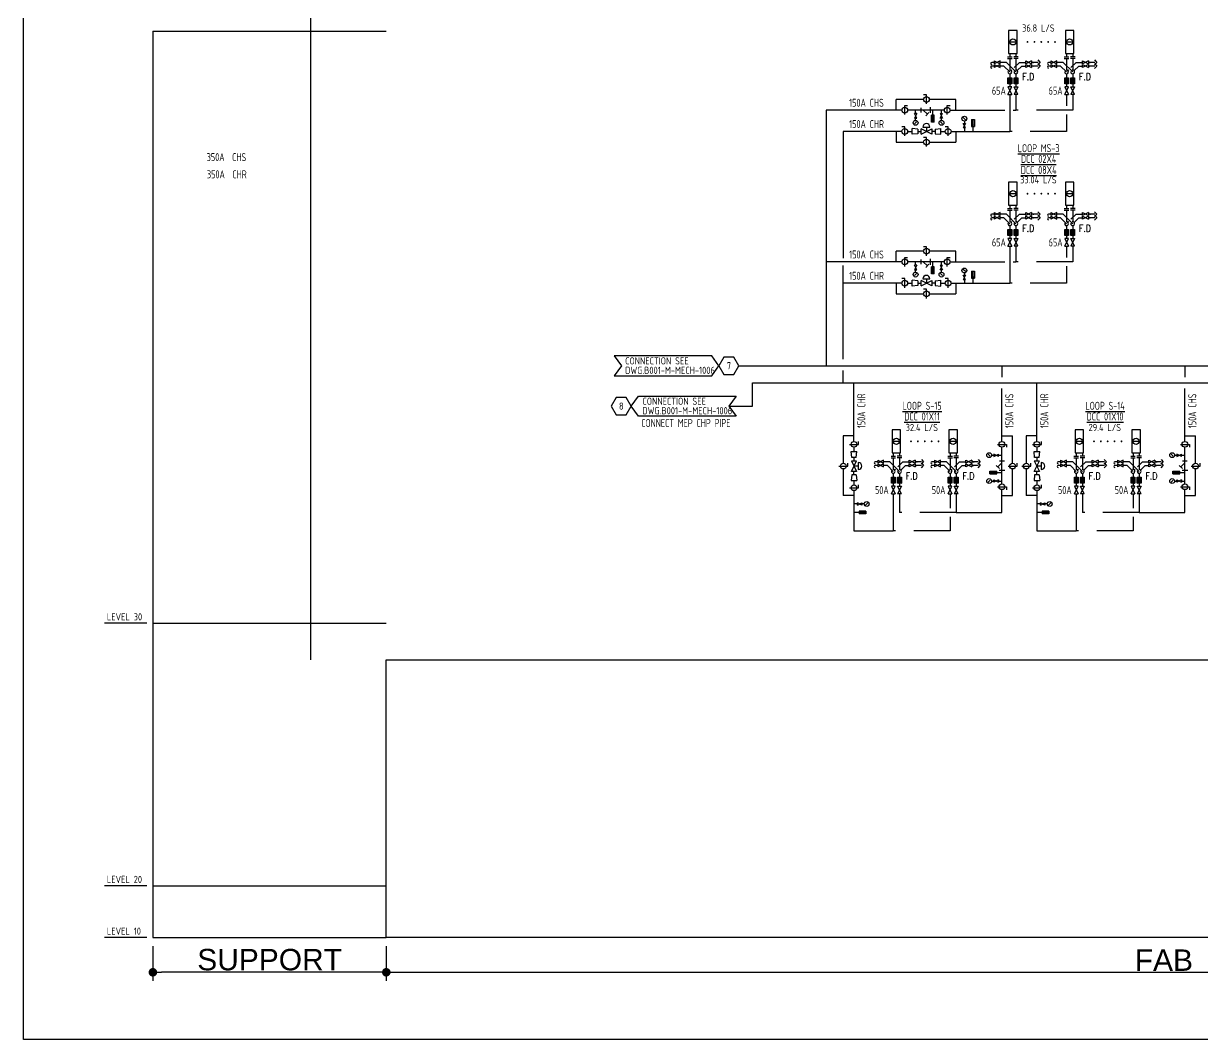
# Model space of a CAD drawing. Extents: x 38046 to 42076, y 84937 to 85507.
# Drawn here: x 41365.6 to 41778, y 84936.7 to 85292.1 of the extents above; entities that cross this region are included whole.
import ezdxf
from ezdxf.enums import TextEntityAlignment as Align

# ---------------------------------------------------------------- set-up
doc = ezdxf.new("R2010")
doc.units = 0
doc.header["$LTSCALE"] = 10
doc.linetypes.add('HIDDEN', pattern=[9.525, 6.35, -3.175])
doc.linetypes.add('HIDDEN2', pattern=[0.1875, 0.125, -0.0625])
for name, color, linetype in [('A-DETL-01', 1, 'Continuous'), ('M-CEQPM-DCC', 110, 'Continuous'), ('M-CEQPM-TEXT', 3, 'Continuous'), ('M-CPIPE-TEXT', 3, 'Continuous'), ('M-CPIPE-VAVE', 2, 'Continuous'), ('M-CWTR-PIPE', 130, 'Continuous'), ('M-HVAC-CMAH', 3, 'Continuous'), ('M-PIPE-CHWR20', 110, 'Continuous'), ('M-PIPE-CHWS12', 130, 'Continuous'), ('txt', 2, 'Continuous'), ('U-PCW-VALVE', 2, 'Continuous')]:
    doc.layers.add(name, color=color, linetype=linetype)
doc.styles.add('AA-TXT', font='isocp.shx', dxfattribs={"bigfont": 'chineset.shx'})
doc.styles.add('STDTEXT', font='simplex.shx', dxfattribs={"bigfont": 'china.shx'})
doc.dimstyles.new('10-dim', dxfattribs={"dimscale": 10, "dimtxt": 0.25, "dimasz": 0.1, "dimexe": 0.1, "dimexo": 0.1, "dimgap": 0.05, "dimtad": 1, "dimdec": 0, "dimlfac": 100, "dimdsep": 46, "dimtxsty": 'AA-TXT', "dimblk": 'DOT', "dimcen": 2, "dimclrd": 256, "dimclre": 256, "dimclrt": 256, "dimazin": 0, "dimtfac": 1, "dimtdec": 0, "dimtix": 1, "dimtmove": 2, "dimatfit": 3, "dimldrblk": 'CIR', "dimfxl": 1, "dimtvp": 1, "dimtolj": 1, "dimtzin": 0, "dimarcsym": 0})

# ---------------------------------------------------------------- blocks, each defined once
blk = doc.blocks.new('DIM3')
blk.add_solid([(40, -6.7), (40, 6.7), (0, 0)])
blk = doc.blocks.new('DCC PIPE')
at = {"layer": 'U-PCW-VALVE'}
h = blk.add_hatch(dxfattribs=at)
h.set_pattern_fill('ANSI37', color=256, scale=2.66144, angle=90, style=0)
h.set_pattern_definition([(135, (188.80367, -130.49455), (-0.2352403, -0.2352403), []), (225, (188.80367, -130.49455), (0.2352403, -0.2352403), [])])
h.paths.add_polyline_path([(-0.67, 3.67), (-0.67, 5.8), (0.67, 5.8), (0.67, 3.67)])
h = blk.add_hatch(dxfattribs=at)
h.set_pattern_fill('ANSI37', color=256, scale=2.66144, angle=90, style=0)
h.set_pattern_definition([(135, (190.9487, -130.49455), (-0.2352403, -0.2352403), []), (225, (190.9487, -130.49455), (0.2352403, -0.2352403), [])])
h.paths.add_polyline_path([(1.48, 3.67), (1.48, 5.8), (2.81, 5.8), (2.81, 3.67)])
h = blk.add_hatch(dxfattribs=at)
h.set_pattern_fill('ANSI37', color=256, scale=2.66144, angle=90, style=0)
h.set_pattern_definition([(135, (208.65864, -130.49455), (-0.2352403, -0.2352403), []), (225, (208.65864, -130.49455), (0.2352403, -0.2352403), [])])
h.paths.add_polyline_path([(19.19, 3.67), (19.19, 5.8), (20.52, 5.8), (20.52, 3.67)])
h = blk.add_hatch(dxfattribs=at)
h.set_pattern_fill('ANSI37', color=256, scale=2.66144, angle=90, style=0)
h.set_pattern_definition([(135, (210.80367, -130.49455), (-0.2352403, -0.2352403), []), (225, (210.80367, -130.49455), (0.2352403, -0.2352403), [])])
h.paths.add_polyline_path([(21.33, 3.67), (21.33, 5.8), (22.67, 5.8), (22.67, 3.67)])
at = {"layer": 'M-CEQPM-DCC'}
for p, q in [((-0.8, 13.17), (0.8, 13.17)), ((0, 14.35), (0, 13.17)), ((2.95, 13.17), (1.35, 13.17)), ((2.15, 14.35), (2.15, 13.17)), ((19.05, 13.17), (20.65, 13.17)), ((19.85, 14.35), (19.85, 13.17)), ((22.8, 13.17), (21.2, 13.17)), ((22, 14.35), (22, 13.17))]:
    blk.add_line(p, q, dxfattribs=at)
for points in [[(2.57, 14.35), (2.57, 22.35), (-0.43, 22.35), (-0.43, 14.35)], [(22.43, 14.35), (22.43, 22.35), (19.43, 22.35), (19.43, 14.35)]]:
    blk.add_lwpolyline(points, close=True, dxfattribs=at)
at = {"layer": 'M-CPIPE-VAVE'}
for p, q in [((-5.47, 11.18), (-6.35, 11.18)), ((-5.47, 9.92), (-6.35, 9.92)), ((-3.4, 11.7), (-5.47, 10.66)), ((-5.47, 11.7), (-3.4, 10.66)), ((-5.47, 11.7), (-5.47, 10.66)), ((-3.4, 10.44), (-5.47, 9.41)), ((-5.47, 10.44), (-3.4, 9.41)), ((-5.47, 10.44), (-5.47, 9.41)), ((-3.4, 10.66), (-3.4, 11.7)), ((-1.19, 11.18), (-3.4, 11.18)), ((-3.4, 9.41), (-3.4, 10.44)), ((-2.08, 9.92), (-3.4, 9.92)), ((0, 7.84), (-2.08, 9.92)), ((2.15, 7.84), (-1.19, 11.18)), ((0.47, 8.31), (0.74, 8.58)), ((1.53, 9.37), (3.34, 11.18)), ((2.62, 8.31), (4.23, 9.92)), ((3.34, 11.18), (5.55, 11.18)), ((4.23, 9.92), (5.55, 9.92)), ((5.55, 10.66), (5.55, 11.7)), ((7.62, 11.7), (5.55, 10.66)), ((5.55, 11.7), (7.62, 10.66)), ((5.55, 9.41), (5.55, 10.44)), ((7.62, 10.44), (5.55, 9.41)), ((5.55, 10.44), (7.62, 9.41)), ((7.62, 11.7), (7.62, 10.66)), ((9.89, 11.18), (7.62, 11.18)), ((7.62, 10.44), (7.62, 9.41)), ((9.89, 9.92), (7.62, 9.92)), ((9.81, 12.03), (10.58, 11.18)), ((9.81, 10.33), (10.58, 11.18)), ((9.81, 10.77), (10.58, 9.92)), ((9.81, 9.07), (10.58, 9.92)), ((14.38, 11.18), (13.5, 11.18)), ((14.38, 9.92), (13.5, 9.92)), ((16.45, 11.7), (14.38, 10.66)), ((14.38, 11.7), (16.45, 10.66)), ((14.38, 11.7), (14.38, 10.66)), ((16.45, 10.44), (14.38, 9.41)), ((14.38, 10.44), (16.45, 9.41)), ((14.38, 10.44), (14.38, 9.41)), ((16.45, 10.66), (16.45, 11.7)), ((18.66, 11.18), (16.45, 11.18)), ((16.45, 9.41), (16.45, 10.44)), ((17.77, 9.92), (16.45, 9.92)), ((19.85, 7.84), (17.77, 9.92)), ((22, 7.84), (18.66, 11.18)), ((20.33, 8.31), (20.59, 8.58)), ((21.38, 9.37), (23.19, 11.18)), ((22.47, 8.31), (24.08, 9.92)), ((23.19, 11.18), (25.4, 11.18)), ((24.08, 9.92), (25.4, 9.92)), ((25.4, 10.66), (25.4, 11.7)), ((27.47, 11.7), (25.4, 10.66)), ((25.4, 11.7), (27.47, 10.66)), ((25.4, 9.41), (25.4, 10.44)), ((27.47, 10.44), (25.4, 9.41)), ((25.4, 10.44), (27.47, 9.41)), ((27.47, 11.7), (27.47, 10.66)), ((29.74, 11.18), (27.47, 11.18)), ((27.47, 10.44), (27.47, 9.41)), ((29.74, 9.92), (27.47, 9.92)), ((29.67, 12.03), (30.44, 11.18)), ((29.67, 10.33), (30.44, 11.18)), ((29.67, 10.77), (30.44, 9.92)), ((29.67, 9.07), (30.44, 9.92))]:
    blk.add_line(p, q, dxfattribs=at)
for centre in [(-6.35, 10.83), (-6.35, 9.57), (13.5, 10.83), (13.5, 9.57)]:
    blk.add_arc(centre, 0.35, 90, 270, dxfattribs=at)
at = {"layer": 'M-CWTR-PIPE'}
for p, q in [((0, 12.53), (0, 8.51)), ((2.15, 12.53), (2.15, 8.51)), ((19.85, 12.53), (19.85, 8.51)), ((22, 12.53), (22, 8.51)), ((0, 7.18), (0, 5.8)), ((2.15, 7.18), (2.15, 5.8)), ((19.85, 7.18), (19.85, 5.8)), ((22, 7.18), (22, 5.8)), ((0, 3.67), (0, 2.67)), ((2.15, 3.67), (2.15, 2.67)), ((19.85, 3.67), (19.85, 2.67)), ((22, 3.67), (22, 2.67))]:
    blk.add_line(p, q, dxfattribs=at)
for centre in [(0, 7.84), (2.15, 7.84), (19.85, 7.84), (22, 7.84)]:
    blk.add_arc(centre, 0.667, 167.3219, 102.6781, dxfattribs=at)
at = {"layer": 'M-HVAC-CMAH'}
for p, q in [((0.18, 18.35), (1.96, 18.35)), ((20.04, 18.35), (21.82, 18.35))]:
    blk.add_line(p, q, dxfattribs=at)
at = {"layer": 'M-HVAC-CMAH', "const_width": 0.32}
for points in [[(6.36, 18.34, 1), (6.04, 18.34, 1)], [(8.76, 18.34, 1), (8.44, 18.34, 1)], [(11.16, 18.34, 1), (10.84, 18.34, 1)], [(13.56, 18.34, 1), (13.24, 18.34, 1)], [(15.96, 18.34, 1), (15.64, 18.34, 1)]]:
    blk.add_lwpolyline(points, format="xyb", close=True, dxfattribs=at)
at = {"layer": 'M-HVAC-CMAH'}
for centre in [(1.07, 18.35), (20.93, 18.35)]:
    blk.add_circle(centre, 1.07, dxfattribs=at)
at = {"layer": 'U-PCW-VALVE'}
for p, q in [((-0.8, 12.53), (0.8, 12.53)), ((2.95, 12.53), (1.35, 12.53)), ((19.05, 12.53), (20.65, 12.53)), ((22.8, 12.53), (21.2, 12.53)), ((-0.67, 5.8), (0.67, 5.8)), ((-0.67, 3.67), (-0.67, 5.8)), ((0.67, 5.8), (0.67, 3.67)), ((1.48, 5.8), (2.81, 5.8)), ((1.48, 3.67), (1.48, 5.8)), ((2.81, 5.8), (2.81, 3.67)), ((19.19, 5.8), (20.52, 5.8)), ((19.19, 3.67), (19.19, 5.8)), ((20.52, 5.8), (20.52, 3.67)), ((21.33, 5.8), (22.67, 5.8)), ((21.33, 3.67), (21.33, 5.8)), ((22.67, 5.8), (22.67, 3.67)), ((0.67, 3.67), (-0.67, 3.67)), ((0.67, 2.67), (-0.67, 2.67)), ((-0.67, 0), (0.67, 2.67)), ((-0.67, 2.67), (0.67, 0)), ((-0.67, 0), (0.67, 0)), ((2.81, 3.67), (1.48, 3.67)), ((1.48, 2.67), (2.81, 2.67)), ((2.81, 2.67), (1.48, 0)), ((2.81, 0), (1.48, 2.67)), ((2.81, 0), (1.48, 0)), ((20.52, 3.67), (19.19, 3.67)), ((20.52, 2.67), (19.19, 2.67)), ((19.19, 2.67), (20.52, 0)), ((19.19, 0), (20.52, 2.67)), ((19.19, 0), (20.52, 0)), ((22.67, 3.67), (21.33, 3.67)), ((21.33, 2.67), (22.67, 2.67)), ((22.67, 0), (21.33, 2.67)), ((22.67, 2.67), (21.33, 0)), ((22.67, 0), (21.33, 0))]:
    blk.add_line(p, q, dxfattribs=at)
at = {"layer": 'M-CPIPE-VAVE', "linetype": 'HIDDEN2', "xscale": -0.04545454545450411, "yscale": 0.04545454545450411, "zscale": 0.045454545454545}
for p in [(9.89, 11.18), (9.89, 9.92), (29.74, 11.18), (29.74, 9.92)]:
    blk.add_blockref('DIM3', p, dxfattribs=at)
blk = doc.blocks.new('_DOT')
at = {"color": 0, "linetype": 'ByBlock'}
blk.add_line((-0.5, 0), (-1, 0), dxfattribs=at)
at = {"color": 0, "linetype": 'ByBlock', "const_width": 0.5}
blk.add_lwpolyline([(-0.25, 0, 1), (0.25, 0, 1)], format="xyb", close=True, dxfattribs=at)
blk = doc.blocks.new('*D20')
at = {"layer": 'DEFPOINTS', "color": 0, "transparency": 16777216}
for p in [(41492.47, 84972.34), (42036.53, 84972.34), (42036.53, 84960.17)]:
    blk.add_point(p, dxfattribs=at)
at = {"layer": 'txt', "lineweight": -2, "transparency": 16777216}
for p, q in [((41492.47, 84969.34), (41492.47, 84957.17)), ((42036.53, 84969.34), (42036.53, 84957.17)), ((41495.47, 84960.17), (42033.53, 84960.17))]:
    blk.add_line(p, q, dxfattribs=at)
at = {"layer": 'txt', "lineweight": -2, "transparency": 16777216, "xscale": 3, "yscale": 3, "zscale": 3, "rotation": 180}
blk.add_blockref('_DOT', (41492.47, 84960.17), dxfattribs=at)
at = {"layer": 'txt', "lineweight": -2, "transparency": 16777216, "xscale": 3, "yscale": 3, "zscale": 3}
blk.add_blockref('_DOT', (42036.53, 84960.17), dxfattribs=at)
at = {"layer": 'txt', "transparency": 16777216, "insert": (41764.5, 84964.42), "char_height": 7.5, "attachment_point": 5, "style": 'AA-TXT'}
blk.add_mtext('\\A1;{\\fArial|b0|i0|c0|p34;FAB', dxfattribs=at)
blk = doc.blocks.new('CIR')
at = {"color": 0}
blk.add_line((1, 0), (-1, 0), dxfattribs=at)
at = {"color": 3}
blk.add_circle((0, 0), 0.5, dxfattribs=at)
blk = doc.blocks.new('*D21')
at = {"layer": 'DEFPOINTS', "color": 0, "transparency": 16777216}
for p in [(41410.81, 84972.34), (41492.47, 84972.34), (41410.81, 84960.17)]:
    blk.add_point(p, dxfattribs=at)
at = {"layer": 'txt', "lineweight": -2, "transparency": 16777216}
for p, q in [((41410.81, 84969.34), (41410.81, 84957.17)), ((41492.47, 84969.34), (41492.47, 84957.17)), ((41489.47, 84960.17), (41413.81, 84960.17))]:
    blk.add_line(p, q, dxfattribs=at)
at = {"layer": 'txt', "lineweight": -2, "transparency": 16777216, "xscale": 3, "yscale": 3, "zscale": 3, "rotation": 180}
blk.add_blockref('_DOT', (41410.81, 84960.17), dxfattribs=at)
at = {"layer": 'txt', "lineweight": -2, "transparency": 16777216, "xscale": 3, "yscale": 3, "zscale": 3}
blk.add_blockref('_DOT', (41492.47, 84960.17), dxfattribs=at)
at = {"layer": 'txt', "transparency": 16777216, "insert": (41451.64, 84964.55), "char_height": 7.5, "attachment_point": 5, "style": 'AA-TXT'}
blk.add_mtext('\\A1;{\\fArial|b0|i0|c0|p34;SUPPORT}', dxfattribs=at)

msp = doc.modelspace()

# ---------------------------------------------------------------- linework, layer by layer
at = {"layer": 'A-DETL-01', "linetype": 'Continuous'}
for p, q in [((41465.992, 85435.824), (41465.992, 85069.469)), ((41410.814, 85289.407), (41410.814, 84972.344)), ((41410.814, 85289.407), (41492.47, 85289.407)), ((41410.814, 85082.294), (41492.47, 85082.294)), ((41410.814, 84990.453), (41492.47, 84990.453)), ((41410.814, 84972.344), (41492.47, 84972.344))]:
    msp.add_line(p, q, dxfattribs=at)
msp.add_lwpolyline([(42036.525, 85069.469), (42036.525, 84972.344), (41492.47, 84972.344), (41492.47, 85069.469), (42036.525, 85069.469)], dxfattribs=at)
at = {"layer": 'DEFPOINTS', "color": 1}
msp.add_lwpolyline([(41365.567, 85507.146), (42076.347, 85507.146), (42076.347, 84936.686), (41365.567, 84936.686)], close=True, dxfattribs=at)
at = {"layer": 'M-CEQPM-TEXT'}
for p, q in [((41408.683, 85082.294), (41393.841, 85082.294)), ((41408.683, 84990.453), (41393.841, 84990.453)), ((41408.683, 84972.344), (41393.841, 84972.344))]:
    msp.add_line(p, q, dxfattribs=at)
at = {"layer": 'M-CPIPE-TEXT', "color": 4}
for points in [[(41608.844, 85172.366), (41606.344, 85175.866), (41572.221, 85175.866), (41574.721, 85172.366), (41572.221, 85168.866), (41606.344, 85168.866), (41608.844, 85172.366)], [(41578.19, 85158.245), (41580.69, 85161.745), (41614.813, 85161.745), (41612.313, 85158.245), (41614.813, 85154.745), (41580.69, 85154.745), (41578.19, 85158.245)]]:
    msp.add_lwpolyline(points, dxfattribs=at)
for points in [[(41608.844, 85172.366), (41610.594, 85169.335), (41614.094, 85169.335), (41615.844, 85172.366), (41614.094, 85175.397), (41610.594, 85175.397)], [(41571.19, 85158.245), (41572.94, 85155.214), (41576.44, 85155.214), (41578.19, 85158.245), (41576.44, 85161.276), (41572.94, 85161.276)]]:
    msp.add_lwpolyline(points, close=True, dxfattribs=at)
at = {"layer": 'M-CWTR-PIPE'}
for p, q in [((41670.843, 85261.789), (41670.843, 85265.518)), ((41680.443, 85265.518), (41670.843, 85265.518)), ((41691.698, 85265.518), (41682.443, 85265.518)), ((41691.698, 85261.789), (41691.698, 85265.518)), ((41712.758, 85267.298), (41712.758, 85261.789)), ((41732.613, 85267.298), (41732.613, 85261.789)), ((41672.843, 85261.789), (41646.343, 85261.789)), ((41687.698, 85261.789), (41674.843, 85261.789)), ((41689.698, 85261.789), (41708.889, 85261.789)), ((41711.8, 85261.789), (41712.758, 85261.789)), ((41670.843, 85208.708), (41670.843, 85212.437)), ((41680.443, 85212.437), (41670.843, 85212.437)), ((41691.698, 85212.437), (41682.443, 85212.437)), ((41691.698, 85208.708), (41691.698, 85212.437)), ((41712.758, 85214.217), (41712.758, 85208.708)), ((41732.613, 85214.217), (41732.613, 85208.708)), ((41672.843, 85208.708), (41646.343, 85208.708)), ((41687.698, 85208.708), (41674.843, 85208.708)), ((41689.698, 85208.708), (41708.889, 85208.708)), ((41711.8, 85208.708), (41712.758, 85208.708)), ((41707.856, 85172.366), (41707.856, 85168.366)), ((41771.868, 85172.366), (41771.868, 85168.366)), ((41707.856, 85145.866), (41707.856, 85164.366)), ((41771.868, 85145.866), (41771.868, 85164.366)), ((41707.856, 85147.866), (41711.584, 85147.866)), ((41711.584, 85138.266), (41711.584, 85147.866)), ((41771.868, 85147.866), (41775.596, 85147.866)), ((41775.596, 85138.266), (41775.596, 85147.866)), ((41707.856, 85131.011), (41707.856, 85143.866)), ((41771.868, 85131.011), (41771.868, 85143.866)), ((41711.584, 85127.011), (41711.584, 85136.266)), ((41775.596, 85127.011), (41775.596, 85136.266)), ((41707.856, 85121.011), (41707.856, 85129.011)), ((41771.868, 85121.011), (41771.868, 85129.011)), ((41671.992, 85127.576), (41671.992, 85121.011)), ((41691.847, 85127.576), (41691.847, 85121.011)), ((41707.856, 85127.011), (41711.584, 85127.011)), ((41736.004, 85127.576), (41736.004, 85121.011)), ((41755.859, 85127.576), (41755.859, 85121.011)), ((41771.868, 85127.011), (41775.596, 85127.011)), ((41691.847, 85121.011), (41707.856, 85121.011)), ((41755.859, 85121.011), (41771.868, 85121.011))]:
    msp.add_line(p, q, dxfattribs=at)
at = {"layer": 'M-CWTR-PIPE', "linetype": 'HIDDEN', "ltscale": 0.2}
for p, q in [((41732.613, 85261.789), (41712.758, 85261.789)), ((41732.613, 85208.708), (41712.758, 85208.708)), ((41691.847, 85121.011), (41671.992, 85121.011)), ((41755.859, 85121.011), (41736.004, 85121.011))]:
    msp.add_line(p, q, dxfattribs=at)
at = {"layer": 'M-PIPE-CHWR20', "ltscale": 0.1}
for p, q in [((41710.613, 85267.298), (41710.613, 85254.332)), ((41672.873, 85254.332), (41652.343, 85254.332)), ((41652.343, 85254.332), (41652.343, 85210.025)), ((41670.843, 85254.332), (41670.843, 85250.604)), ((41674.843, 85254.332), (41676.388, 85254.332)), ((41678.391, 85255.134), (41676.388, 85255.334)), ((41676.388, 85253.331), (41676.388, 85255.334)), ((41678.391, 85253.531), (41676.388, 85253.331)), ((41678.391, 85255.134), (41678.391, 85253.531)), ((41678.391, 85254.332), (41679.591, 85254.332)), ((41684.495, 85254.332), (41683.295, 85254.332)), ((41684.495, 85255.134), (41686.498, 85255.334)), ((41684.495, 85255.134), (41684.495, 85253.531)), ((41684.495, 85253.531), (41686.498, 85253.331)), ((41686.498, 85253.331), (41686.498, 85255.334)), ((41686.498, 85254.332), (41688.043, 85254.332)), ((41690.043, 85254.332), (41704.098, 85254.332)), ((41691.698, 85254.332), (41691.698, 85250.604)), ((41704.098, 85254.332), (41710.613, 85254.332)), ((41670.843, 85250.604), (41680.443, 85250.604)), ((41682.443, 85250.604), (41691.698, 85250.604)), ((41710.613, 85214.217), (41710.613, 85201.251)), ((41652.343, 85174.72), (41652.343, 85207.391)), ((41672.873, 85201.251), (41652.343, 85201.251)), ((41670.843, 85201.251), (41670.843, 85197.523)), ((41674.843, 85201.251), (41676.388, 85201.251)), ((41678.391, 85202.053), (41676.388, 85202.253)), ((41676.388, 85200.249), (41676.388, 85202.253)), ((41678.391, 85200.45), (41676.388, 85200.249)), ((41678.391, 85202.053), (41678.391, 85200.45)), ((41678.391, 85201.251), (41679.591, 85201.251)), ((41684.495, 85201.251), (41683.295, 85201.251)), ((41684.495, 85202.053), (41686.498, 85202.253)), ((41684.495, 85202.053), (41684.495, 85200.45)), ((41684.495, 85200.45), (41686.498, 85200.249)), ((41686.498, 85200.249), (41686.498, 85202.253)), ((41686.498, 85201.251), (41688.043, 85201.251)), ((41690.043, 85201.251), (41704.098, 85201.251)), ((41691.698, 85201.251), (41691.698, 85197.523)), ((41704.098, 85201.251), (41710.613, 85201.251)), ((41670.843, 85197.523), (41680.443, 85197.523)), ((41682.443, 85197.523), (41691.698, 85197.523)), ((41652.343, 85166.366), (41652.343, 85170.669)), ((41620.559, 85166.366), (41924.773, 85166.366)), ((41620.559, 85158.245), (41620.559, 85166.366)), ((41656.086, 85145.836), (41656.086, 85166.366)), ((41720.099, 85145.836), (41720.099, 85166.366)), ((41612.313, 85158.245), (41620.559, 85158.245)), ((41652.358, 85147.866), (41652.358, 85138.266)), ((41656.086, 85147.866), (41652.358, 85147.866)), ((41716.37, 85147.866), (41716.37, 85138.266)), ((41720.099, 85147.866), (41716.37, 85147.866)), ((41655.285, 85140.318), (41655.085, 85142.321)), ((41655.085, 85142.321), (41657.088, 85142.321)), ((41656.086, 85143.866), (41656.086, 85142.321)), ((41656.888, 85140.318), (41657.088, 85142.321)), ((41719.297, 85140.318), (41719.097, 85142.321)), ((41719.097, 85142.321), (41721.101, 85142.321)), ((41720.099, 85143.866), (41720.099, 85142.321)), ((41720.9, 85140.318), (41721.101, 85142.321)), ((41656.888, 85140.318), (41655.285, 85140.318)), ((41656.086, 85140.318), (41656.086, 85139.118)), ((41720.9, 85140.318), (41719.297, 85140.318)), ((41720.099, 85140.318), (41720.099, 85139.118)), ((41652.358, 85136.266), (41652.358, 85127.011)), ((41655.285, 85134.214), (41655.085, 85132.211)), ((41656.888, 85134.214), (41655.285, 85134.214)), ((41656.086, 85134.214), (41656.086, 85135.414)), ((41656.888, 85134.214), (41657.088, 85132.211)), ((41716.37, 85136.266), (41716.37, 85127.011)), ((41719.297, 85134.214), (41719.097, 85132.211)), ((41720.9, 85134.214), (41719.297, 85134.214)), ((41720.099, 85134.214), (41720.099, 85135.414)), ((41720.9, 85134.214), (41721.101, 85132.211)), ((41655.085, 85132.211), (41657.088, 85132.211)), ((41656.086, 85132.211), (41656.086, 85130.666)), ((41656.086, 85128.666), (41656.086, 85114.611)), ((41719.097, 85132.211), (41721.101, 85132.211)), ((41720.099, 85132.211), (41720.099, 85130.666)), ((41720.099, 85128.666), (41720.099, 85114.611)), ((41656.086, 85127.011), (41652.358, 85127.011)), ((41669.847, 85127.576), (41669.847, 85114.611)), ((41720.099, 85127.011), (41716.37, 85127.011)), ((41733.859, 85127.576), (41733.859, 85114.611)), ((41656.086, 85114.611), (41669.847, 85114.611)), ((41720.099, 85114.611), (41733.859, 85114.611))]:
    msp.add_line(p, q, dxfattribs=at)
at = {"layer": 'M-PIPE-CHWR20', "linetype": 'HIDDEN', "ltscale": 0.2}
for p, q in [((41730.468, 85267.298), (41730.468, 85263.289)), ((41730.468, 85260.289), (41730.468, 85254.332)), ((41730.468, 85254.332), (41710.613, 85254.332)), ((41730.468, 85214.217), (41730.468, 85210.208)), ((41730.468, 85207.208), (41730.468, 85201.251)), ((41730.468, 85201.251), (41710.613, 85201.251)), ((41689.702, 85127.576), (41689.702, 85122.511)), ((41753.714, 85127.576), (41753.714, 85122.511)), ((41689.702, 85119.511), (41689.702, 85114.611)), ((41753.714, 85119.511), (41753.714, 85114.611)), ((41689.702, 85114.611), (41669.847, 85114.611)), ((41753.714, 85114.611), (41733.859, 85114.611))]:
    msp.add_line(p, q, dxfattribs=at)
at = {"layer": 'M-PIPE-CHWS12', "ltscale": 0.1}
for p, q in [((41646.343, 85261.789), (41646.343, 85172.366)), ((41615.844, 85172.366), (41937.293, 85172.366))]:
    msp.add_line(p, q, dxfattribs=at)
at = {"layer": 'U-PCW-VALVE'}
for p, q in [((41681.443, 85267.098), (41680.44, 85267.098)), ((41681.443, 85263.938), (41681.443, 85267.098)), ((41673.843, 85263.37), (41674.846, 85263.37)), ((41673.843, 85260.209), (41673.843, 85263.37)), ((41678.044, 85260.586), (41677.244, 85260.586)), ((41678.044, 85260.586), (41677.244, 85258.986)), ((41678.044, 85258.986), (41677.244, 85260.586)), ((41677.644, 85260.586), (41677.644, 85261.789)), ((41679.644, 85260.954), (41679.644, 85262.625)), ((41680.335, 85261.789), (41681.752, 85260.373)), ((41681.186, 85259.807), (41682.317, 85260.938)), ((41681.186, 85259.807), (41682.317, 85260.938)), ((41682.842, 85260.788), (41682.842, 85262.791)), ((41682.842, 85260.954), (41682.842, 85262.625)), ((41683.691, 85260.006), (41683.691, 85261.789)), ((41683.691, 85260.006), (41683.691, 85261.789)), ((41686.291, 85260.586), (41687.091, 85260.586)), ((41686.291, 85260.586), (41687.091, 85258.986)), ((41686.291, 85258.986), (41687.091, 85260.586)), ((41686.691, 85260.586), (41686.691, 85261.789)), ((41688.698, 85260.209), (41688.698, 85263.37)), ((41688.698, 85263.37), (41689.701, 85263.37)), ((41677.244, 85258.986), (41678.044, 85258.986)), ((41678.01, 85257.701), (41677.275, 85256.966)), ((41677.644, 85258.184), (41677.644, 85258.986)), ((41684.193, 85260.006), (41683.188, 85260.006)), ((41684.193, 85260.006), (41683.188, 85260.006)), ((41683.188, 85257.594), (41683.188, 85260.006)), ((41683.188, 85257.594), (41683.188, 85260.006)), ((41684.193, 85257.594), (41683.188, 85257.594)), ((41684.193, 85257.594), (41683.188, 85257.594)), ((41683.892, 85259.125), (41683.49, 85259.125)), ((41683.892, 85259.125), (41683.49, 85259.125)), ((41683.892, 85258.723), (41683.49, 85258.723)), ((41683.892, 85258.723), (41683.49, 85258.723)), ((41683.892, 85258.321), (41683.49, 85258.321)), ((41683.892, 85258.321), (41683.49, 85258.321)), ((41683.892, 85257.919), (41683.49, 85257.919)), ((41683.892, 85257.919), (41683.49, 85257.919)), ((41683.691, 85257.803), (41683.691, 85259.46)), ((41683.691, 85257.803), (41683.691, 85259.46)), ((41684.193, 85257.594), (41684.193, 85260.006)), ((41684.193, 85257.594), (41684.193, 85260.006)), ((41687.091, 85258.986), (41686.291, 85258.986)), ((41686.324, 85257.701), (41687.06, 85256.966)), ((41686.691, 85258.184), (41686.691, 85258.986)), ((41694.298, 85257.136), (41695.098, 85257.136)), ((41695.098, 85255.536), (41694.298, 85257.136)), ((41695.098, 85257.136), (41694.298, 85255.536)), ((41695.065, 85258.42), (41694.329, 85259.156)), ((41694.698, 85257.937), (41694.698, 85257.136)), ((41697.196, 85258.527), (41698.201, 85258.527)), ((41697.196, 85258.527), (41698.201, 85258.527)), ((41697.196, 85258.527), (41697.196, 85256.116)), ((41697.196, 85258.527), (41697.196, 85256.116)), ((41697.196, 85256.116), (41698.201, 85256.116)), ((41697.196, 85256.116), (41698.201, 85256.116)), ((41697.497, 85258.203), (41697.899, 85258.203)), ((41697.497, 85258.203), (41697.899, 85258.203)), ((41697.497, 85257.801), (41697.899, 85257.801)), ((41697.497, 85257.801), (41697.899, 85257.801)), ((41697.497, 85257.399), (41697.899, 85257.399)), ((41697.497, 85257.399), (41697.899, 85257.399)), ((41697.497, 85256.997), (41697.899, 85256.997)), ((41697.497, 85256.997), (41697.899, 85256.997)), ((41697.698, 85258.319), (41697.698, 85256.662)), ((41697.698, 85258.319), (41697.698, 85256.662)), ((41697.698, 85256.116), (41697.698, 85254.332)), ((41697.698, 85256.116), (41697.698, 85254.332)), ((41698.201, 85258.527), (41698.201, 85256.116)), ((41698.201, 85258.527), (41698.201, 85256.116)), ((41673.843, 85255.913), (41672.841, 85255.913)), ((41673.843, 85252.752), (41673.843, 85255.913)), ((41679.591, 85253.407), (41679.591, 85255.258)), ((41683.295, 85253.407), (41679.591, 85255.258)), ((41679.591, 85253.407), (41683.295, 85255.258)), ((41680.214, 85255.848), (41682.639, 85255.848)), ((41681.443, 85252.184), (41680.44, 85252.184)), ((41681.443, 85255.848), (41681.443, 85254.332)), ((41681.443, 85249.024), (41681.443, 85252.184)), ((41683.295, 85255.258), (41683.295, 85253.407)), ((41689.043, 85255.913), (41688.04, 85255.913)), ((41689.043, 85252.752), (41689.043, 85255.913)), ((41695.098, 85255.536), (41694.298, 85255.536)), ((41694.698, 85255.536), (41694.698, 85254.332)), ((41681.443, 85214.017), (41680.44, 85214.017)), ((41681.443, 85210.856), (41681.443, 85214.017)), ((41673.843, 85210.289), (41674.846, 85210.289)), ((41673.843, 85207.128), (41673.843, 85210.289)), ((41678.044, 85207.505), (41677.244, 85207.505)), ((41678.044, 85207.505), (41677.244, 85205.905)), ((41678.044, 85205.905), (41677.244, 85207.505)), ((41677.644, 85207.505), (41677.644, 85208.708)), ((41679.644, 85207.873), (41679.644, 85209.544)), ((41680.335, 85208.708), (41681.752, 85207.292)), ((41681.186, 85206.726), (41682.317, 85207.857)), ((41681.186, 85206.726), (41682.317, 85207.857)), ((41682.842, 85207.706), (41682.842, 85209.71)), ((41682.842, 85207.873), (41682.842, 85209.544)), ((41684.193, 85206.925), (41683.188, 85206.925)), ((41684.193, 85206.925), (41683.188, 85206.925)), ((41683.188, 85204.513), (41683.188, 85206.925)), ((41683.188, 85204.513), (41683.188, 85206.925)), ((41683.691, 85206.925), (41683.691, 85208.708)), ((41683.691, 85206.925), (41683.691, 85208.708)), ((41684.193, 85204.513), (41684.193, 85206.925)), ((41684.193, 85204.513), (41684.193, 85206.925)), ((41686.291, 85207.505), (41687.091, 85207.505)), ((41686.291, 85207.505), (41687.091, 85205.905)), ((41686.291, 85205.905), (41687.091, 85207.505)), ((41686.691, 85207.505), (41686.691, 85208.708)), ((41688.698, 85207.128), (41688.698, 85210.289)), ((41688.698, 85210.289), (41689.701, 85210.289)), ((41673.843, 85202.832), (41672.841, 85202.832)), ((41673.843, 85199.671), (41673.843, 85202.832)), ((41677.244, 85205.905), (41678.044, 85205.905)), ((41678.01, 85204.62), (41677.275, 85203.885)), ((41677.644, 85205.103), (41677.644, 85205.905)), ((41680.214, 85202.767), (41682.639, 85202.767)), ((41681.443, 85202.767), (41681.443, 85201.251)), ((41684.193, 85204.513), (41683.188, 85204.513)), ((41684.193, 85204.513), (41683.188, 85204.513)), ((41683.892, 85206.043), (41683.49, 85206.043)), ((41683.892, 85206.043), (41683.49, 85206.043)), ((41683.892, 85205.641), (41683.49, 85205.641)), ((41683.892, 85205.641), (41683.49, 85205.641)), ((41683.892, 85205.24), (41683.49, 85205.24)), ((41683.892, 85205.24), (41683.49, 85205.24)), ((41683.892, 85204.838), (41683.49, 85204.838)), ((41683.892, 85204.838), (41683.49, 85204.838)), ((41683.691, 85204.722), (41683.691, 85206.379)), ((41683.691, 85204.722), (41683.691, 85206.379)), ((41687.091, 85205.905), (41686.291, 85205.905)), ((41686.324, 85204.62), (41687.06, 85203.885)), ((41686.691, 85205.103), (41686.691, 85205.905)), ((41689.043, 85202.832), (41688.04, 85202.832)), ((41689.043, 85199.671), (41689.043, 85202.832)), ((41694.298, 85204.055), (41695.098, 85204.055)), ((41695.098, 85202.455), (41694.298, 85204.055)), ((41695.098, 85204.055), (41694.298, 85202.455)), ((41695.098, 85202.455), (41694.298, 85202.455)), ((41695.065, 85205.339), (41694.329, 85206.075)), ((41694.698, 85204.856), (41694.698, 85204.055)), ((41694.698, 85202.455), (41694.698, 85201.251)), ((41697.196, 85205.446), (41698.201, 85205.446)), ((41697.196, 85205.446), (41698.201, 85205.446)), ((41697.196, 85205.446), (41697.196, 85203.035)), ((41697.196, 85205.446), (41697.196, 85203.035)), ((41697.196, 85203.035), (41698.201, 85203.035)), ((41697.196, 85203.035), (41698.201, 85203.035)), ((41697.497, 85205.122), (41697.899, 85205.122)), ((41697.497, 85205.122), (41697.899, 85205.122)), ((41697.497, 85204.72), (41697.899, 85204.72)), ((41697.497, 85204.72), (41697.899, 85204.72)), ((41697.497, 85204.318), (41697.899, 85204.318)), ((41697.497, 85204.318), (41697.899, 85204.318)), ((41697.497, 85203.916), (41697.899, 85203.916)), ((41697.497, 85203.916), (41697.899, 85203.916)), ((41697.698, 85205.238), (41697.698, 85203.581)), ((41697.698, 85205.238), (41697.698, 85203.581)), ((41697.698, 85203.035), (41697.698, 85201.251)), ((41697.698, 85203.035), (41697.698, 85201.251)), ((41698.201, 85205.446), (41698.201, 85203.035)), ((41698.201, 85205.446), (41698.201, 85203.035)), ((41679.591, 85200.325), (41679.591, 85202.177)), ((41683.295, 85200.325), (41679.591, 85202.177)), ((41679.591, 85200.325), (41683.295, 85202.177)), ((41681.443, 85199.103), (41680.44, 85199.103)), ((41681.443, 85195.942), (41681.443, 85199.103)), ((41683.295, 85202.177), (41683.295, 85200.325)), ((41654.506, 85144.866), (41657.667, 85144.866)), ((41657.667, 85144.866), (41657.667, 85145.868)), ((41706.275, 85144.866), (41709.436, 85144.866)), ((41709.436, 85144.866), (41709.436, 85143.863)), ((41718.518, 85144.866), (41721.679, 85144.866)), ((41721.679, 85144.866), (41721.679, 85145.868)), ((41770.288, 85144.866), (41773.448, 85144.866)), ((41773.448, 85144.866), (41773.448, 85143.863)), ((41703.768, 85140.699), (41703.032, 85141.435)), ((41704.251, 85141.066), (41705.052, 85141.066)), ((41705.052, 85141.465), (41705.052, 85140.666)), ((41706.652, 85140.666), (41705.052, 85141.465)), ((41705.052, 85140.666), (41706.652, 85141.465)), ((41706.652, 85140.666), (41706.652, 85141.465)), ((41706.652, 85141.066), (41707.856, 85141.066)), ((41767.78, 85140.699), (41767.044, 85141.435)), ((41768.263, 85141.066), (41769.064, 85141.066)), ((41769.064, 85141.465), (41769.064, 85140.666)), ((41770.664, 85140.666), (41769.064, 85141.465)), ((41769.064, 85140.666), (41770.664, 85141.465)), ((41770.664, 85140.666), (41770.664, 85141.465)), ((41770.664, 85141.066), (41771.868, 85141.066)), ((41650.778, 85137.266), (41653.938, 85137.266)), ((41653.938, 85137.266), (41653.938, 85138.269)), ((41655.161, 85139.118), (41657.012, 85139.118)), ((41655.161, 85135.414), (41657.012, 85139.118)), ((41655.161, 85139.118), (41657.012, 85135.414)), ((41657.602, 85137.266), (41656.086, 85137.266)), ((41657.602, 85138.495), (41657.602, 85136.07)), ((41705.874, 85137.523), (41707.005, 85136.392)), ((41705.874, 85137.523), (41707.005, 85136.392)), ((41707.856, 85138.374), (41706.439, 85136.957)), ((41707.02, 85139.066), (41708.691, 85139.066)), ((41710.004, 85137.266), (41713.165, 85137.266)), ((41713.165, 85137.266), (41713.165, 85138.269)), ((41714.79, 85137.266), (41717.951, 85137.266)), ((41717.951, 85137.266), (41717.951, 85138.269)), ((41719.173, 85139.118), (41721.025, 85139.118)), ((41719.173, 85135.414), (41721.025, 85139.118)), ((41719.173, 85139.118), (41721.025, 85135.414)), ((41721.615, 85137.266), (41720.099, 85137.266)), ((41721.615, 85138.495), (41721.615, 85136.07)), ((41769.886, 85137.523), (41771.017, 85136.392)), ((41769.886, 85137.523), (41771.017, 85136.392)), ((41771.868, 85138.374), (41770.451, 85136.957)), ((41771.032, 85139.066), (41772.704, 85139.066)), ((41774.016, 85137.266), (41777.177, 85137.266)), ((41777.177, 85137.266), (41777.177, 85138.269)), ((41657.012, 85135.414), (41655.161, 85135.414)), ((41703.768, 85132.385), (41703.032, 85131.649)), ((41703.661, 85134.516), (41703.661, 85135.521)), ((41703.661, 85134.516), (41703.661, 85135.521)), ((41703.661, 85135.521), (41706.072, 85135.521)), ((41703.661, 85135.521), (41706.072, 85135.521)), ((41703.661, 85134.516), (41706.072, 85134.516)), ((41703.661, 85134.516), (41706.072, 85134.516)), ((41703.869, 85135.018), (41705.526, 85135.018)), ((41703.869, 85135.018), (41705.526, 85135.018)), ((41703.985, 85134.817), (41703.985, 85135.219)), ((41703.985, 85134.817), (41703.985, 85135.219)), ((41704.387, 85134.817), (41704.387, 85135.219)), ((41704.387, 85134.817), (41704.387, 85135.219)), ((41704.789, 85134.817), (41704.789, 85135.219)), ((41704.789, 85134.817), (41704.789, 85135.219)), ((41705.052, 85131.618), (41705.052, 85132.418)), ((41706.652, 85132.418), (41705.052, 85131.618)), ((41705.052, 85132.418), (41706.652, 85131.618)), ((41705.191, 85134.817), (41705.191, 85135.219)), ((41705.191, 85134.817), (41705.191, 85135.219)), ((41706.072, 85134.516), (41706.072, 85135.521)), ((41706.072, 85134.516), (41706.072, 85135.521)), ((41706.072, 85135.018), (41707.856, 85135.018)), ((41706.072, 85135.018), (41707.856, 85135.018)), ((41706.652, 85132.418), (41706.652, 85131.618)), ((41706.854, 85135.867), (41708.858, 85135.867)), ((41707.02, 85135.867), (41708.691, 85135.867)), ((41721.025, 85135.414), (41719.173, 85135.414)), ((41767.78, 85132.385), (41767.044, 85131.649)), ((41767.673, 85134.516), (41767.673, 85135.521)), ((41767.673, 85134.516), (41767.673, 85135.521)), ((41767.673, 85135.521), (41770.085, 85135.521)), ((41767.673, 85135.521), (41770.085, 85135.521)), ((41767.673, 85134.516), (41770.085, 85134.516)), ((41767.673, 85134.516), (41770.085, 85134.516)), ((41767.881, 85135.018), (41769.539, 85135.018)), ((41767.881, 85135.018), (41769.539, 85135.018)), ((41767.997, 85134.817), (41767.997, 85135.219)), ((41767.997, 85134.817), (41767.997, 85135.219)), ((41768.399, 85134.817), (41768.399, 85135.219)), ((41768.399, 85134.817), (41768.399, 85135.219)), ((41768.801, 85134.817), (41768.801, 85135.219)), ((41768.801, 85134.817), (41768.801, 85135.219)), ((41769.064, 85131.618), (41769.064, 85132.418)), ((41770.664, 85132.418), (41769.064, 85131.618)), ((41769.064, 85132.418), (41770.664, 85131.618)), ((41769.203, 85134.817), (41769.203, 85135.219)), ((41769.203, 85134.817), (41769.203, 85135.219)), ((41770.085, 85134.516), (41770.085, 85135.521)), ((41770.085, 85134.516), (41770.085, 85135.521)), ((41770.085, 85135.018), (41771.868, 85135.018)), ((41770.085, 85135.018), (41771.868, 85135.018)), ((41770.664, 85132.418), (41770.664, 85131.618)), ((41770.866, 85135.867), (41772.87, 85135.867)), ((41771.032, 85135.867), (41772.704, 85135.867)), ((41654.506, 85129.666), (41657.667, 85129.666)), ((41657.667, 85129.666), (41657.667, 85130.669)), ((41704.251, 85132.018), (41705.052, 85132.018)), ((41706.275, 85130.011), (41709.436, 85130.011)), ((41706.652, 85132.018), (41707.856, 85132.018)), ((41709.436, 85130.011), (41709.436, 85129.008)), ((41718.518, 85129.666), (41721.679, 85129.666)), ((41721.679, 85129.666), (41721.679, 85130.669)), ((41768.263, 85132.018), (41769.064, 85132.018)), ((41770.288, 85130.011), (41773.448, 85130.011)), ((41770.664, 85132.018), (41771.868, 85132.018)), ((41773.448, 85130.011), (41773.448, 85129.008)), ((41657.29, 85123.611), (41657.29, 85124.411)), ((41657.29, 85123.611), (41658.89, 85124.411)), ((41658.89, 85123.611), (41657.29, 85124.411)), ((41658.89, 85124.411), (41658.89, 85123.611)), ((41660.174, 85123.644), (41660.91, 85124.38)), ((41721.302, 85123.611), (41721.302, 85124.411)), ((41721.302, 85123.611), (41722.902, 85124.411)), ((41722.902, 85123.611), (41721.302, 85124.411)), ((41722.902, 85124.411), (41722.902, 85123.611)), ((41724.187, 85123.644), (41724.922, 85124.38)), ((41657.29, 85124.011), (41656.086, 85124.011)), ((41657.87, 85121.011), (41656.086, 85121.011)), ((41657.87, 85121.011), (41656.086, 85121.011)), ((41657.87, 85121.513), (41657.87, 85120.508)), ((41657.87, 85121.513), (41657.87, 85120.508)), ((41660.282, 85121.513), (41657.87, 85121.513)), ((41660.282, 85121.513), (41657.87, 85121.513)), ((41660.282, 85120.508), (41657.87, 85120.508)), ((41660.282, 85120.508), (41657.87, 85120.508)), ((41660.073, 85121.011), (41658.416, 85121.011)), ((41660.073, 85121.011), (41658.416, 85121.011)), ((41658.751, 85121.212), (41658.751, 85120.81)), ((41658.751, 85121.212), (41658.751, 85120.81)), ((41659.691, 85124.011), (41658.89, 85124.011)), ((41659.153, 85121.212), (41659.153, 85120.81)), ((41659.153, 85121.212), (41659.153, 85120.81)), ((41659.555, 85121.212), (41659.555, 85120.81)), ((41659.555, 85121.212), (41659.555, 85120.81)), ((41659.957, 85121.212), (41659.957, 85120.81)), ((41659.957, 85121.212), (41659.957, 85120.81)), ((41660.282, 85121.513), (41660.282, 85120.508)), ((41660.282, 85121.513), (41660.282, 85120.508)), ((41721.302, 85124.011), (41720.099, 85124.011)), ((41721.882, 85121.011), (41720.099, 85121.011)), ((41721.882, 85121.011), (41720.099, 85121.011)), ((41721.882, 85121.513), (41721.882, 85120.508)), ((41721.882, 85121.513), (41721.882, 85120.508)), ((41724.294, 85121.513), (41721.882, 85121.513)), ((41724.294, 85121.513), (41721.882, 85121.513)), ((41724.294, 85120.508), (41721.882, 85120.508)), ((41724.294, 85120.508), (41721.882, 85120.508)), ((41724.085, 85121.011), (41722.428, 85121.011)), ((41724.085, 85121.011), (41722.428, 85121.011)), ((41722.763, 85121.212), (41722.763, 85120.81)), ((41722.763, 85121.212), (41722.763, 85120.81)), ((41723.704, 85124.011), (41722.902, 85124.011)), ((41723.165, 85121.212), (41723.165, 85120.81)), ((41723.165, 85121.212), (41723.165, 85120.81)), ((41723.567, 85121.212), (41723.567, 85120.81)), ((41723.567, 85121.212), (41723.567, 85120.81)), ((41723.969, 85121.212), (41723.969, 85120.81)), ((41723.969, 85121.212), (41723.969, 85120.81)), ((41724.294, 85121.513), (41724.294, 85120.508)), ((41724.294, 85121.513), (41724.294, 85120.508))]:
    msp.add_line(p, q, dxfattribs=at)
for centre, radius in [((41681.443, 85265.518), 1), ((41673.843, 85261.789), 1), ((41688.698, 85261.789), 1), ((41677.644, 85257.335), 0.85), ((41683.691, 85259.638), 0.178), ((41683.691, 85259.638), 0.178), ((41686.691, 85257.335), 0.85), ((41694.698, 85258.787), 0.85), ((41697.698, 85256.483), 0.178), ((41697.698, 85256.483), 0.178), ((41673.843, 85254.332), 1), ((41689.043, 85254.332), 1), ((41681.443, 85250.604), 1), ((41681.443, 85212.437), 1), ((41673.843, 85208.708), 1), ((41683.691, 85206.557), 0.178), ((41683.691, 85206.557), 0.178), ((41688.698, 85208.708), 1), ((41694.698, 85205.706), 0.85), ((41677.644, 85204.254), 0.85), ((41686.691, 85204.254), 0.85), ((41697.698, 85203.402), 0.178), ((41697.698, 85203.402), 0.178), ((41673.843, 85201.251), 1), ((41681.443, 85197.523), 1), ((41689.043, 85201.251), 1), ((41656.086, 85144.866), 1), ((41707.856, 85144.866), 1), ((41720.099, 85144.866), 1), ((41771.868, 85144.866), 1), ((41703.401, 85141.066), 0.85), ((41767.413, 85141.066), 0.85), ((41652.358, 85137.266), 1), ((41711.584, 85137.266), 1), ((41716.37, 85137.266), 1), ((41775.596, 85137.266), 1), ((41703.401, 85132.018), 0.85), ((41705.705, 85135.018), 0.178), ((41705.705, 85135.018), 0.178), ((41767.413, 85132.018), 0.85), ((41769.717, 85135.018), 0.178), ((41769.717, 85135.018), 0.178), ((41656.086, 85129.666), 1), ((41707.856, 85130.011), 1), ((41720.099, 85129.666), 1), ((41771.868, 85130.011), 1), ((41660.541, 85124.011), 0.85), ((41724.553, 85124.011), 0.85), ((41658.237, 85121.011), 0.178), ((41658.237, 85121.011), 0.178), ((41722.25, 85121.011), 0.178), ((41722.25, 85121.011), 0.178)]:
    msp.add_circle(centre, radius, dxfattribs=at)
for centre, start, end in [((41681.435, 85255.848), 0, 180), ((41681.435, 85202.767), 0, 180), ((41657.602, 85137.274), 270, 90), ((41721.615, 85137.274), 270, 90)]:
    msp.add_arc(centre, 1.221, start, end, dxfattribs=at)

# ---------------------------------------------------------------- block references
for p in [(41710.613, 85267.298), (41710.613, 85214.217), (41669.847, 85127.576), (41733.859, 85127.576)]:
    msp.add_blockref('DCC PIPE', p)

# ---------------------------------------------------------------- texts
at = {"layer": 'DEFPOINTS', "style": 'AA-TXT', "width": 0.8}
for s, p in [('36.8 L/S', (41720.586, 85290.511)), ('33.04 L/S', (41720.586, 85237.429)), ('32.4 L/S', (41679.82, 85150.789)), ('29.4 L/S', (41743.832, 85150.789))]:
    msp.add_text(s, height=2.5, dxfattribs=at).set_placement(p, align=Align.MIDDLE)
at = {"layer": 'M-CEQPM-TEXT', "style": 'AA-TXT', "width": 0.8}
for s, p in [('%%ULOOP MS-3', (41720.686, 85248.482)), ('%%UDCC 02X4', (41720.686, 85244.732)), ('%%UDCC 08X4', (41720.686, 85240.853)), ('%%ULOOP S-15', (41679.92, 85158.36)), ('%%ULOOP S-14', (41743.932, 85158.36)), ('%%UDCC 01X11', (41679.92, 85154.61)), ('%%UDCC 01X10', (41743.932, 85154.61))]:
    msp.add_text(s, height=2.8, dxfattribs=at).set_placement(p, align=Align.MIDDLE)
for s, p in [('LEVEL 30', (41394.704, 85083.26)), ('LEVEL 20', (41394.704, 84991.42)), ('LEVEL 10', (41394.704, 84973.31))]:
    msp.add_text(s, height=2.5, dxfattribs=at).set_placement(p)
at = {"layer": 'M-CPIPE-TEXT', "width": 0.8}
for s, height, style, p in [('F.D', 2.5, 'STDTEXT', (41714.945, 85272.266)), ('F.D', 2.5, 'STDTEXT', (41734.8, 85272.266)), ('65A', 2.8, 'AA-TXT', (41704.34, 85267.188)), ('65A', 2.8, 'AA-TXT', (41724.195, 85267.188)), ('350A  CHS', 2.8, 'AA-TXT', (41429.635, 85243.94)), ('350A  CHR', 2.8, 'AA-TXT', (41429.724, 85237.94)), ('F.D', 2.5, 'STDTEXT', (41714.945, 85219.185)), ('F.D', 2.5, 'STDTEXT', (41734.8, 85219.185)), ('65A', 2.8, 'AA-TXT', (41704.34, 85214.107)), ('65A', 2.8, 'AA-TXT', (41724.195, 85214.107)), ('CONNECT MEP CHP PIPE', 2.8, 'AA-TXT', (41581.674, 85150.931)), ('F.D', 2.5, 'STDTEXT', (41674.179, 85132.544)), ('F.D', 2.5, 'STDTEXT', (41694.034, 85132.544)), ('F.D', 2.5, 'STDTEXT', (41738.191, 85132.544)), ('F.D', 2.5, 'STDTEXT', (41758.046, 85132.544)), ('50A', 2.8, 'AA-TXT', (41663.44, 85127.467)), ('50A', 2.8, 'AA-TXT', (41683.295, 85127.467)), ('50A', 2.8, 'AA-TXT', (41727.452, 85127.467)), ('50A', 2.8, 'AA-TXT', (41747.307, 85127.467))]:
    msp.add_text(s, height=height, dxfattribs=dict(at, style=style)).set_placement(p)
at = {"layer": 'M-CPIPE-TEXT', "style": 'AA-TXT', "width": 0.8}
for s, p in [('150A CHS', (41654.416, 85264.364)), ('150A CHR', (41654.416, 85256.907)), ('150A CHS', (41654.416, 85211.283)), ('150A CHR', (41654.416, 85203.826))]:
    msp.add_text(s, height=2.8, dxfattribs=at).set_placement(p, align=Align.MIDDLE_LEFT)
at = {"layer": 'M-CPIPE-TEXT', "color": 4, "style": 'AA-TXT', "width": 0.8}
for s, p in [('CONNECTION SEE', (41576.039, 85172.813)), ('DWG.B001-M-MECH-1006', (41576.039, 85169.513)), ('CONNECTION SEE', (41582.086, 85158.691)), ('DWG.B001-M-MECH-1006', (41582.086, 85155.391))]:
    msp.add_text(s, height=2.5, dxfattribs=at).set_placement(p)
for s, p in [('7', (41612.344, 85172.366)), ('8', (41574.69, 85158.245))]:
    msp.add_text(s, height=2.5, dxfattribs=at).set_placement(p, align=Align.MIDDLE)
at = {"layer": 'M-CPIPE-TEXT', "style": 'AA-TXT', "width": 0.8}
for s, p in [('150A CHR', (41658.662, 85150.533)), ('150A CHS', (41710.431, 85150.533)), ('150A CHR', (41722.674, 85150.533)), ('150A CHS', (41774.443, 85150.533))]:
    msp.add_text(s, height=2.8, rotation=90, dxfattribs=at).set_placement(p, align=Align.MIDDLE_LEFT)

# ---------------------------------------------------------------- dimensions: what is measured, and where the dimension line sits
at = {"layer": 'txt'}
dim = msp.add_linear_dim(base=(41410.814, 84960.167), p1=(41492.47, 84972.344), p2=(41410.814, 84972.344), angle=180, text='{\\fArial|b0|i0|c0|p34;SUPPORT}', dimstyle='10-dim', override={"dimtxt": 0.75, "dimasz": 0.3, "dimexe": 0.3, "dimexo": 0.3}, dxfattribs=at)
dim.commit()
dim.dimension.update_dxf_attribs({"geometry": '*D21', "text_midpoint": (41451.642, 84964.547)})
dim = msp.add_linear_dim(base=(42036.525, 84960.167), p1=(41492.47, 84972.344), p2=(42036.525, 84972.344), text='{\\fArial|b0|i0|c0|p34;FAB', dimstyle='10-dim', override={"dimtxt": 0.75, "dimasz": 0.3, "dimexe": 0.3, "dimexo": 0.3}, dxfattribs=at)
dim.commit()
dim.dimension.update_dxf_attribs({"geometry": '*D20', "text_midpoint": (41764.498, 84964.417)})

doc.saveas('drawing.dxf')
